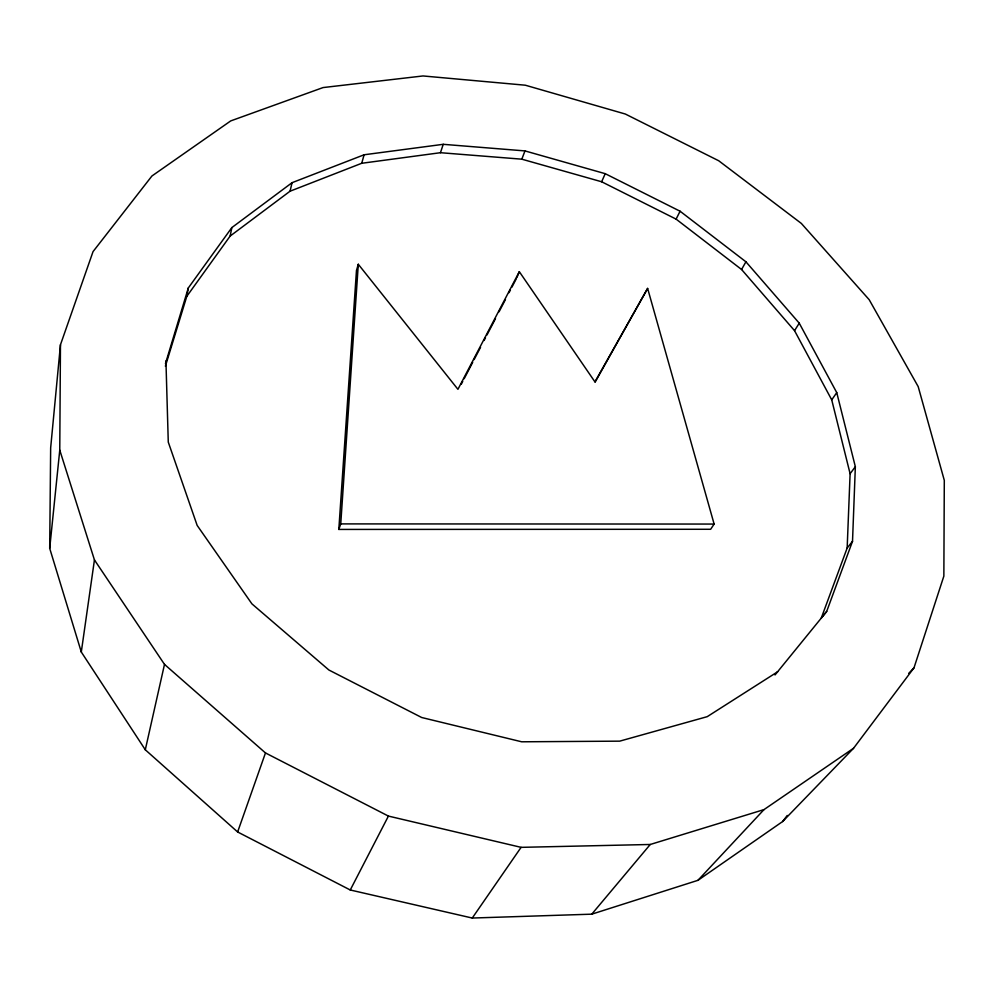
<?xml version="1.0" encoding="UTF-8"?>
<svg xmlns="http://www.w3.org/2000/svg" width="994" height="994" viewBox="0 0 994 994"><rect width="100%" height="100%" fill="white"/><g stroke="black" fill="none" stroke-linecap="round" stroke-linejoin="round"><path stroke-width="1.49" d="M49.7 548.328L59.764 450.12L60.46 344.769L93.038 251.619L151.933 175.988L230.732 120.908L323.062 87.571L423.022 75.954L525.341 85.211L625.35 114.037L718.712 160.755L801.338 223.426L869.178 299.691L918.183 386.591L944.3 480.351L943.853 576.122L913.995 667.831L853.56 748.258L782.626 821.541L697.95 880.324L591.765 914.169L472.262 918.046L350.261 889.99L237.628 831.978L145.298 749.787L81.297 652.014L49.7 548.328L50.657 447.872L60.46 344.769M777.308 672.118L826.673 611.472L852.517 541.295L855.349 466.708L836.749 392.618L799.251 323.174L745.922 261.795L680.082 211.225L605.222 173.677L524.981 150.914L443.225 144.316L364.102 154.778L292.062 182.685L231.863 227.576L188.313 287.962L165.451 363.68M826.673 611.472L821.305 617.995L847.161 548.042L850.106 473.703L831.729 399.861L794.541 330.654L741.574 269.498L676.106 219.127L601.643 181.765L521.813 159.177L440.466 152.703L361.729 163.277L290.049 191.208L230.136 236.075L186.797 296.349L165.389 366.214M338.817 529.429L340.743 523.9L358.3 264.28L457.936 389.325L519.315 271.673L594.934 381.87L647.628 288.409L714.127 524.062L710.66 529.28L338.817 529.429L356.473 270.443L358.3 264.28M81.297 652.014L94.442 559.92L59.764 450.12M186.797 296.349L188.313 287.962M230.136 236.075L231.863 227.576M145.298 749.787L164.495 664.39L94.442 559.92M290.049 191.208L292.062 182.685M361.729 163.277L364.102 154.778M440.466 152.703L443.225 144.316M237.628 831.978L265.473 752.943L164.495 664.39M521.813 159.177L524.981 150.914M516.855 277.649L519.315 271.673M601.643 181.765L605.222 173.677M676.106 219.127L680.082 211.225M647.628 288.409L595.133 382.131M350.261 889.99L388.418 816.086L521.092 847.348L650.25 844.478L763.988 809.613L853.56 748.258M461.315 384.181L462.732 381.447M464.161 378.714L472.709 362.325M474.126 359.604L480.537 347.304M484.103 340.482L485.519 337.749M486.948 335.015L495.497 318.627M499.05 311.793L505.461 299.505M509.027 292.683L510.444 289.95M511.873 287.216L516.147 279.016M741.574 269.498L745.922 261.795M794.541 330.654L799.251 323.174M472.262 918.046L521.092 847.348M831.729 399.861L836.749 392.618M850.106 473.703L855.349 466.708M782.626 821.541L787.26 815.44M847.161 548.042L852.517 541.295M775.022 674.951L777.631 671.782L707.231 716.662L619.697 741.151L521.688 741.797L421.68 717.506L328.927 670.031L251.917 603.855L197.16 525.416L168.272 442.094L165.936 360.946M591.765 914.169L650.25 844.478M697.95 880.324L763.988 809.613M908.702 673.398L913.995 667.831M340.743 523.9L714.127 524.062M265.473 752.943L388.418 816.086"/></g></svg>
